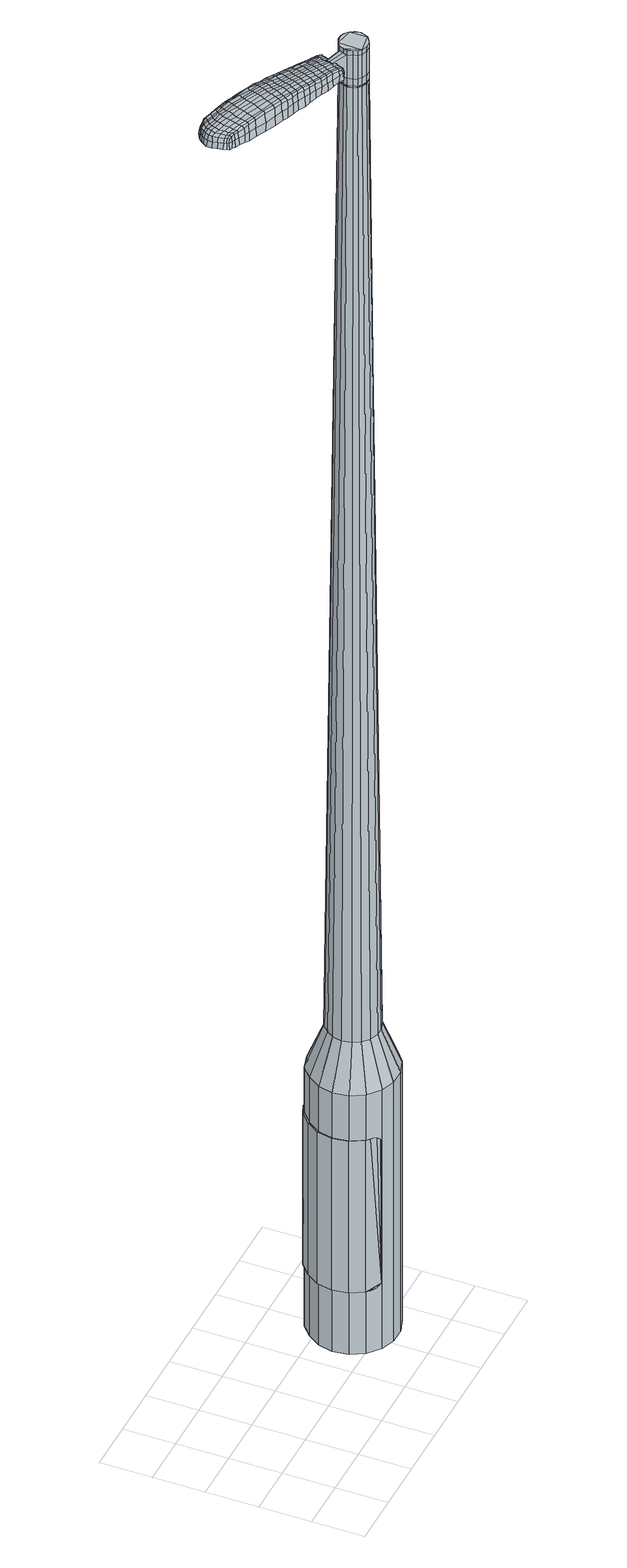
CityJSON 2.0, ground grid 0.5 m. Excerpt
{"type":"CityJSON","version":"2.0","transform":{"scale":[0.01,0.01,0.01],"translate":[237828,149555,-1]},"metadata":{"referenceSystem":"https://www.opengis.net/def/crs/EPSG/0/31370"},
"CityObjects":{
"object1":{"type":"GenericCityObject","attributes":{"cluster":1015,"mean_distance_to_centroid":0.269,"new_centroid_x":237830.15,"new_centroid_y":149555.77,"mean_distance_to_camera":6.36,"H1":-0.116,"H2":2.44,"Z_final":110.99,"cluster2":-1,"proj_x":237830.16,"proj_y":149555.74,"id_line":48018,"bearing_l":68.78,"distance":0.0291,"orientation":"left","G_obj":158.78},"geometry":[{"type":"MultiSurface","lod":"2","boundaries":[[[0,1,2,3]],[[1,4,5,2]],[[4,6,7,5]],[[6,8,9,7]],[[8,10,11,9]],[[10,12,13,11]],[[12,14,15,13]],[[14,16,17,15]],[[16,18,19,17]],[[18,20,21,19]],[[20,22,23,21]],[[22,24,25,23]],[[24,26,27,25]],[[26,28,29,27]],[[28,30,31,29]],[[30,32,33,31]],[[32,34,35,33]],[[34,0,3,35]],[[36,37,38,39]],[[38,40,41,42]],[[41,43,42]],[[42,44,45,46]],[[45,47,46]],[[46,48,49,50]],[[49,51,50]],[[42,46,50,38]],[[50,52,39,38]],[[53,36,39]],[[2,5,7,35]],[[7,9,11,15]],[[11,13,15]],[[15,17,19,23]],[[19,21,23]],[[23,25,27,31]],[[27,29,31]],[[15,23,31,7]],[[31,33,35,7]],[[3,2,35]],[[1,0,54,55]],[[0,34,56,54]],[[34,32,57,56]],[[32,30,58,57]],[[30,28,59,58]],[[28,26,60,59]],[[26,24,61,60]],[[24,22,62,61]],[[22,20,63,62]],[[20,18,64,63]],[[18,16,65,64]],[[16,14,66,65]],[[14,12,67,66]],[[12,10,68,67]],[[10,8,69,68]],[[8,6,70,69]],[[6,4,71,70]],[[4,1,55,71]],[[55,54,72,73]],[[54,56,74,72]],[[56,57,75,74]],[[57,58,76,75]],[[58,59,77,76]],[[59,60,78,77]],[[60,61,79,78]],[[61,62,80,79]],[[62,63,81,80]],[[63,64,82,81]],[[64,65,83,82]],[[65,66,84,83]],[[66,67,85,84]],[[67,68,86,85]],[[68,69,87,86]],[[69,70,88,87]],[[70,71,89,88]],[[71,55,73,89]],[[72,90,91,92]],[[93,94,90,72]],[[75,95,94,93]],[[96,97,95,75]],[[98,99,97,96]],[[100,101,99,98]],[[102,103,101,100]],[[80,104,103,102]],[[105,106,104,80]],[[107,108,106,105]],[[109,110,108,107]],[[84,111,110,109]],[[112,113,111,84]],[[86,114,113,112]],[[115,116,114,86]],[[117,118,116,115]],[[89,119,118,117]],[[92,91,119,89]],[[120,121,122,123]],[[124,120,123,125]],[[126,124,125,127]],[[128,126,127,129]],[[130,128,129,131]],[[132,130,131,133]],[[134,132,133,135]],[[136,134,135,137]],[[138,136,137,139]],[[140,138,139,141]],[[142,140,141,143]],[[144,142,143,145]],[[146,144,145,147]],[[148,146,147,149]],[[150,148,149,151]],[[152,150,151,153]],[[73,72,92]],[[74,93,72]],[[74,75,93]],[[76,96,75]],[[76,77,98,96]],[[77,78,100,98]],[[78,79,102,100]],[[79,80,102]],[[81,105,80]],[[81,82,107,105]],[[82,83,109,107]],[[83,84,109]],[[85,112,84]],[[85,86,112]],[[87,115,86]],[[87,88,117,115]],[[88,89,117]],[[73,92,89]],[[154,91,90]],[[154,119,91]],[[155,118,119]],[[155,156,116,118]],[[156,114,116]],[[157,113,114]],[[157,111,113]],[[158,110,111]],[[158,159,108,110]],[[159,160,106,108]],[[160,104,106]],[[161,103,104]],[[161,162,101,103]],[[162,163,99,101]],[[163,164,97,99]],[[164,95,97]],[[165,94,95]],[[165,90,94]],[[39,52,152,166]],[[154,90,167,153]],[[53,39,166,121]],[[90,165,122,167]],[[36,53,121,120]],[[165,95,123,122]],[[37,36,120,124]],[[95,164,125,123]],[[38,37,124,126]],[[164,163,127,125]],[[40,38,126,128]],[[163,162,129,127]],[[41,40,128,130]],[[162,161,131,129]],[[43,41,130,132]],[[161,104,133,131]],[[42,43,132,134]],[[104,160,135,133]],[[44,42,134,136]],[[160,159,137,135]],[[45,44,136,138]],[[159,158,139,137]],[[47,45,138,140]],[[158,111,141,139]],[[46,47,140,142]],[[111,157,143,141]],[[48,46,142,144]],[[157,114,145,143]],[[49,48,144,146]],[[114,156,147,145]],[[51,49,146,148]],[[156,155,149,147]],[[50,51,148,150]],[[155,119,151,149]],[[52,50,150,152]],[[119,154,153,151]],[[152,153,168,169]],[[153,167,170,168]],[[167,122,171,170]],[[122,121,172,171]],[[121,166,173,172]],[[166,152,169,173]],[[174,175,176,177]],[[178,174,177,179]],[[174,178,180,181]],[[175,174,181,182]],[[183,184,185,186]],[[187,183,186,188]],[[183,187,189,190]],[[184,183,190,191]],[[192,193,194,195]],[[196,192,195,197]],[[192,196,198,199]],[[193,192,199,200]],[[201,202,203,204]],[[205,201,204,206]],[[201,205,207,208]],[[202,201,208,209]],[[210,211,212,213]],[[214,210,213,215]],[[210,214,216,217]],[[211,210,217,218]],[[219,220,221,222]],[[223,219,222,224]],[[219,223,225,226]],[[220,219,226,227]],[[228,229,230,231]],[[220,228,231,221]],[[228,220,227,232]],[[229,228,232,233]],[[234,235,236,237]],[[229,234,237,230]],[[234,229,233,238]],[[235,234,238,239]],[[240,178,179,241]],[[235,240,241,236]],[[240,235,239,242]],[[178,240,242,180]],[[243,244,245,246]],[[247,243,246,248]],[[243,247,249,250]],[[244,243,250,251]],[[252,253,254,255]],[[244,252,255,245]],[[252,244,251,256]],[[253,252,256,257]],[[258,259,260,261]],[[253,258,261,254]],[[258,253,257,262]],[[259,258,262,263]],[[264,265,266,267]],[[259,264,267,260]],[[264,259,263,268]],[[265,264,268,269]],[[270,175,182,271]],[[265,270,271,266]],[[270,265,269,272]],[[175,270,272,176]],[[273,274,275,276]],[[277,273,276,278]],[[273,277,279,280]],[[274,273,280,281]],[[282,283,284,285]],[[274,282,285,275]],[[282,274,281,286]],[[283,282,286,287]],[[288,289,290,291]],[[283,288,291,284]],[[288,283,287,292]],[[289,288,292,293]],[[294,187,188,295]],[[289,294,295,290]],[[294,289,293,296]],[[187,294,296,189]],[[297,298,299,300]],[[301,297,300,302]],[[297,301,303,304]],[[298,297,304,305]],[[306,307,308,309]],[[298,306,309,299]],[[306,298,305,310]],[[307,306,310,311]],[[312,313,314,315]],[[307,312,315,308]],[[312,307,311,316]],[[313,312,316,317]],[[318,319,320,321]],[[313,318,321,314]],[[318,313,317,322]],[[319,318,322,323]],[[324,184,191,325]],[[319,324,325,320]],[[324,319,323,326]],[[184,324,326,185]],[[327,213,212,328]],[[329,327,328,330]],[[327,329,331,332]],[[213,327,332,215]],[[333,329,330,334]],[[335,333,334,336]],[[333,335,337,338]],[[329,333,338,331]],[[339,335,336,340]],[[341,339,340,342]],[[339,341,343,344]],[[335,339,344,337]],[[345,341,342,346]],[[347,345,346,348]],[[345,347,349,350]],[[341,345,350,343]],[[351,347,348,352]],[[202,351,352,203]],[[351,202,209,353]],[[347,351,353,349]],[[354,355,200,199]],[[356,354,199,198]],[[354,356,357,358]],[[355,354,358,359]],[[360,361,359,358]],[[362,360,358,357]],[[360,362,363,364]],[[361,360,364,365]],[[366,367,365,364]],[[368,366,364,363]],[[366,368,369,370]],[[367,366,370,371]],[[372,373,371,370]],[[374,372,370,369]],[[372,374,207,205]],[[373,372,205,206]],[[375,376,377,378]],[[277,375,378,279]],[[375,277,278,379]],[[376,375,379,380]],[[381,196,197,382]],[[376,381,382,377]],[[381,376,380,383]],[[196,381,383,198]],[[384,385,386,387]],[[223,384,387,225]],[[384,223,224,388]],[[385,384,388,389]],[[390,391,392,393]],[[385,390,393,386]],[[390,385,389,394]],[[391,390,394,395]],[[396,193,200,397]],[[391,396,397,392]],[[396,391,395,398]],[[193,396,398,194]],[[399,400,401,402]],[[181,399,402,182]],[[399,181,180,403]],[[400,399,403,404]],[[405,406,407,408]],[[400,405,408,401]],[[405,400,404,409]],[[406,405,409,410]],[[411,204,203,412]],[[406,411,412,407]],[[411,406,410,413]],[[204,411,413,206]],[[414,415,416,417]],[[186,414,417,188]],[[414,186,185,418]],[[415,414,418,419]],[[420,208,207,421]],[[415,420,421,416]],[[420,415,419,422]],[[208,420,422,209]],[[423,424,425,426]],[[301,423,426,303]],[[423,301,302,427]],[[424,423,427,428]],[[429,214,215,430]],[[424,429,430,425]],[[429,424,428,431]],[[214,429,431,216]],[[432,433,434,435]],[[247,432,435,249]],[[432,247,248,436]],[[433,432,436,437]],[[438,439,440,441]],[[433,438,441,434]],[[438,433,437,442]],[[439,438,442,443]],[[444,211,218,445]],[[439,444,445,440]],[[444,439,443,446]],[[211,444,446,212]],[[447,448,437,436]],[[246,447,436,248]],[[447,246,245,449]],[[448,447,449,450]],[[451,452,443,442]],[[448,451,442,437]],[[451,448,450,453]],[[452,451,453,454]],[[455,328,212,446]],[[452,455,446,443]],[[455,452,454,456]],[[328,455,456,330]],[[457,458,459,460]],[[304,457,460,305]],[[457,304,303,426]],[[458,457,426,425]],[[461,332,331,462]],[[458,461,462,459]],[[461,458,425,430]],[[332,461,430,215]],[[463,464,450,449]],[[255,463,449,245]],[[463,255,254,465]],[[464,463,465,466]],[[467,468,454,453]],[[464,467,453,450]],[[467,464,466,469]],[[468,467,469,470]],[[471,334,330,456]],[[468,471,456,454]],[[471,468,470,472]],[[334,471,472,336]],[[473,474,475,476]],[[310,473,476,311]],[[473,310,305,460]],[[474,473,460,459]],[[477,338,337,478]],[[474,477,478,475]],[[477,474,459,462]],[[338,477,462,331]],[[479,480,466,465]],[[261,479,465,254]],[[479,261,260,481]],[[480,479,481,482]],[[483,484,470,469]],[[480,483,469,466]],[[483,480,482,485]],[[484,483,485,486]],[[487,340,336,472]],[[484,487,472,470]],[[487,484,486,488]],[[340,487,488,342]],[[489,490,491,492]],[[316,489,492,317]],[[489,316,311,476]],[[490,489,476,475]],[[493,344,343,494]],[[490,493,494,491]],[[493,490,475,478]],[[344,493,478,337]],[[495,496,482,481]],[[267,495,481,260]],[[495,267,266,497]],[[496,495,497,498]],[[499,500,486,485]],[[496,499,485,482]],[[499,496,498,501]],[[500,499,501,502]],[[503,346,342,488]],[[500,503,488,486]],[[503,500,502,504]],[[346,503,504,348]],[[505,506,507,508]],[[322,505,508,323]],[[505,322,317,492]],[[506,505,492,491]],[[509,350,349,510]],[[506,509,510,507]],[[509,506,491,494]],[[350,509,494,343]],[[511,512,498,497]],[[271,511,497,266]],[[511,271,182,402]],[[512,511,402,401]],[[513,514,502,501]],[[512,513,501,498]],[[513,512,401,408]],[[514,513,408,407]],[[515,352,348,504]],[[514,515,504,502]],[[515,514,407,412]],[[352,515,412,203]],[[516,517,419,418]],[[326,516,418,185]],[[516,326,323,508]],[[517,516,508,507]],[[518,353,209,422]],[[517,518,422,419]],[[518,517,507,510]],[[353,518,510,349]],[[519,520,380,379]],[[276,519,379,278]],[[519,276,275,521]],[[520,519,521,522]],[[523,356,198,383]],[[520,523,383,380]],[[523,520,522,524]],[[356,523,524,357]],[[525,526,527,528]],[[226,525,528,227]],[[525,226,225,387]],[[526,525,387,386]],[[529,530,531,532]],[[526,529,532,527]],[[529,526,386,393]],[[530,529,393,392]],[[533,355,359,534]],[[530,533,534,531]],[[533,530,392,397]],[[355,533,397,200]],[[535,536,522,521]],[[285,535,521,275]],[[535,285,284,537]],[[536,535,537,538]],[[539,362,357,524]],[[536,539,524,522]],[[539,536,538,540]],[[362,539,540,363]],[[541,542,543,544]],[[232,541,544,233]],[[541,232,227,528]],[[542,541,528,527]],[[545,546,547,548]],[[542,545,548,543]],[[545,542,527,532]],[[546,545,532,531]],[[549,361,365,550]],[[546,549,550,547]],[[549,546,531,534]],[[361,549,534,359]],[[551,552,538,537]],[[291,551,537,284]],[[551,291,290,553]],[[552,551,553,554]],[[555,368,363,540]],[[552,555,540,538]],[[555,552,554,556]],[[368,555,556,369]],[[557,558,559,560]],[[238,557,560,239]],[[557,238,233,544]],[[558,557,544,543]],[[561,562,563,564]],[[558,561,564,559]],[[561,558,543,548]],[[562,561,548,547]],[[565,367,371,566]],[[562,565,566,563]],[[565,562,547,550]],[[367,565,550,365]],[[567,568,554,553]],[[295,567,553,290]],[[567,295,188,417]],[[568,567,417,416]],[[569,374,369,556]],[[568,569,556,554]],[[569,568,416,421]],[[374,569,421,207]],[[570,571,404,403]],[[242,570,403,180]],[[570,242,239,560]],[[571,570,560,559]],[[572,573,410,409]],[[571,572,409,404]],[[572,571,559,564]],[[573,572,564,563]],[[574,373,206,413]],[[573,574,413,410]],[[574,573,563,566]],[[373,574,566,371]],[[575,576,577,578]],[[578,577,579,580]],[[581,579,577,582]],[[582,577,576,583]],[[584,585,586,587]],[[587,586,588,589]],[[590,588,586,591]],[[591,586,585,592]],[[593,594,595,596]],[[596,595,597,598]],[[599,597,595,600]],[[600,595,594,601]],[[602,603,604,605]],[[605,604,606,607]],[[608,606,604,609]],[[609,604,603,610]],[[611,612,613,614]],[[614,613,615,616]],[[617,615,613,618]],[[618,613,612,619]],[[620,621,622,623]],[[623,622,624,625]],[[626,624,622,627]],[[627,622,621,628]],[[629,630,631,632]],[[632,631,621,620]],[[628,621,631,633]],[[633,631,630,634]],[[635,636,637,638]],[[638,637,630,629]],[[634,630,637,639]],[[639,637,636,640]],[[580,579,641,642]],[[642,641,636,635]],[[640,636,641,643]],[[643,641,579,581]],[[644,645,646,647]],[[647,646,648,649]],[[650,648,646,651]],[[651,646,645,652]],[[653,654,655,656]],[[656,655,645,644]],[[652,645,655,657]],[[657,655,654,658]],[[659,660,661,662]],[[662,661,654,653]],[[658,654,661,663]],[[663,661,660,664]],[[665,666,667,668]],[[668,667,660,659]],[[664,660,667,669]],[[669,667,666,670]],[[583,576,671,672]],[[672,671,666,665]],[[670,666,671,673]],[[673,671,576,575]],[[674,675,676,677]],[[677,676,678,679]],[[680,678,676,681]],[[681,676,675,682]],[[683,684,685,686]],[[686,685,675,674]],[[682,675,685,687]],[[687,685,684,688]],[[689,690,691,692]],[[692,691,684,683]],[[688,684,691,693]],[[693,691,690,694]],[[589,588,695,696]],[[696,695,690,689]],[[694,690,695,697]],[[697,695,588,590]],[[698,699,700,701]],[[701,700,702,703]],[[704,702,700,705]],[[705,700,699,706]],[[707,708,709,710]],[[710,709,699,698]],[[706,699,709,711]],[[711,709,708,712]],[[713,714,715,716]],[[716,715,708,707]],[[712,708,715,717]],[[717,715,714,718]],[[719,720,721,722]],[[722,721,714,713]],[[718,714,721,723]],[[723,721,720,724]],[[592,585,725,726]],[[726,725,720,719]],[[724,720,725,727]],[[727,725,585,584]],[[611,614,728,729]],[[729,728,730,731]],[[732,730,728,172]],[[172,728,614,616]],[[731,730,733,734]],[[734,733,735,736]],[[737,735,733,738]],[[738,733,730,732]],[[736,735,739,740]],[[740,739,741,742]],[[743,741,739,744]],[[744,739,735,737]],[[742,741,745,746]],[[746,745,747,748]],[[749,747,745,750]],[[750,745,741,743]],[[748,747,751,752]],[[752,751,603,602]],[[610,603,751,753]],[[753,751,747,749]],[[601,754,755,600]],[[600,755,756,599]],[[757,756,755,758]],[[758,755,754,759]],[[759,760,761,758]],[[758,761,762,757]],[[763,762,761,764]],[[764,761,760,765]],[[765,766,767,764]],[[764,767,768,763]],[[769,768,767,770]],[[770,767,766,771]],[[771,772,773,770]],[[770,773,774,769]],[[608,774,773,606]],[[606,773,772,607]],[[775,776,777,778]],[[778,777,678,680]],[[679,678,777,779]],[[779,777,776,780]],[[598,597,781,782]],[[782,781,776,775]],[[780,776,781,783]],[[783,781,597,599]],[[784,785,786,787]],[[787,786,624,626]],[[625,624,786,788]],[[788,786,785,789]],[[790,791,792,793]],[[793,792,785,784]],[[789,785,792,794]],[[794,792,791,795]],[[601,594,796,797]],[[797,796,791,790]],[[795,791,796,798]],[[798,796,594,593]],[[799,800,801,802]],[[802,801,582,583]],[[581,582,801,803]],[[803,801,800,804]],[[805,806,807,808]],[[808,807,800,799]],[[804,800,807,809]],[[809,807,806,810]],[[602,605,811,812]],[[812,811,806,805]],[[810,806,811,813]],[[813,811,605,607]],[[814,815,816,817]],[[817,816,587,589]],[[584,587,816,818]],[[818,816,815,819]],[[608,609,820,821]],[[821,820,815,814]],[[819,815,820,822]],[[822,820,609,610]],[[823,824,825,826]],[[826,825,702,704]],[[703,702,825,827]],[[827,825,824,828]],[[616,615,829,830]],[[830,829,824,823]],[[828,824,829,831]],[[831,829,615,617]],[[832,833,834]],[[834,833,648,650]],[[649,648,833,835]],[[835,833,832,836]],[[837,838,839,840]],[[840,839,832,834]],[[836,832,839,841]],[[841,839,838,842]],[[619,612,843,844]],[[844,843,838,837]],[[842,838,843,845]],[[845,843,612,611]],[[836,846,847,835]],[[835,847,647,649]],[[644,647,847,848]],[[847,846,848]],[[842,849,850,841]],[[841,850,846,836]],[[848,846,850,851]],[[851,850,849,852]],[[611,729,853,845]],[[845,853,849,842]],[[852,849,853,854]],[[854,853,729,731]],[[855,856,857,858]],[[858,857,705,706]],[[704,705,857,826]],[[826,857,856,823]],[[732,172,859,860]],[[860,859,856,855]],[[823,856,859,830]],[[830,859,172,616]],[[848,861,656,644]],[[653,656,861,862]],[[852,863,864,851]],[[851,864,861,848]],[[862,861,864,865]],[[865,864,863,866]],[[731,734,867,854]],[[854,867,863,852]],[[866,863,867,868]],[[868,867,734,736]],[[869,870,871,872]],[[872,871,711,712]],[[706,711,871,858]],[[858,871,870,855]],[[737,738,873,874]],[[874,873,870,869]],[[855,870,873,860]],[[860,873,738,732]],[[875,876,862]],[[862,876,662,653]],[[659,662,876,877]],[[877,876,875,878]],[[866,879,880,865]],[[865,880,875,862]],[[878,875,880,881]],[[881,880,879,882]],[[736,740,883,868]],[[868,883,879,866]],[[882,879,883,884]],[[884,883,740,742]],[[885,886,887,888]],[[888,887,717,718]],[[712,717,887,872]],[[872,887,886,869]],[[743,744,889,890]],[[890,889,886,885]],[[869,886,889,874]],[[874,889,744,737]],[[878,891,892,877]],[[877,892,668,659]],[[665,668,892,893]],[[893,892,891,894]],[[882,895,896,881]],[[881,896,891,878]],[[894,891,896,897]],[[897,896,895,898]],[[742,746,899,884]],[[884,899,895,882]],[[898,895,899,900]],[[900,899,746,748]],[[901,902,903,904]],[[904,903,723,724]],[[718,723,903,888]],[[888,903,902,885]],[[749,750,905,906]],[[906,905,902,901]],[[885,902,905,890]],[[890,905,750,743]],[[894,907,908,893]],[[893,908,672,665]],[[583,672,908,802]],[[802,908,907,799]],[[898,909,910,897]],[[897,910,907,894]],[[799,907,910,808]],[[808,910,909,805]],[[748,752,911,900]],[[900,911,909,898]],[[805,909,911,812]],[[812,911,752,602]],[[819,912,913,818]],[[818,913,727,584]],[[724,727,913,904]],[[904,913,912,901]],[[610,753,914,822]],[[822,914,912,819]],[[901,912,914,906]],[[906,914,753,749]],[[780,915,916,779]],[[779,916,677,679]],[[674,677,916,917]],[[917,916,915,918]],[[599,756,919,783]],[[783,919,915,780]],[[918,915,919,920]],[[920,919,756,757]],[[921,922,923,924]],[[924,923,627,628]],[[626,627,923,787]],[[787,923,922,784]],[[925,926,927,928]],[[928,927,922,921]],[[784,922,927,793]],[[793,927,926,790]],[[759,754,929,930]],[[930,929,926,925]],[[790,926,929,797]],[[797,929,754,601]],[[918,931,932,917]],[[917,932,686,674]],[[683,686,932,933]],[[933,932,931,934]],[[757,762,935,920]],[[920,935,931,918]],[[934,931,935,936]],[[936,935,762,763]],[[937,938,939,940]],[[940,939,633,634]],[[628,633,939,924]],[[924,939,938,921]],[[941,942,943,944]],[[944,943,938,937]],[[921,938,943,928]],[[928,943,942,925]],[[765,760,945,946]],[[946,945,942,941]],[[925,942,945,930]],[[930,945,760,759]],[[934,947,948,933]],[[933,948,692,683]],[[689,692,948,949]],[[949,948,947,950]],[[763,768,951,936]],[[936,951,947,934]],[[950,947,951,952]],[[952,951,768,769]],[[953,954,955,956]],[[956,955,639,640]],[[634,639,955,940]],[[940,955,954,937]],[[957,958,959,960]],[[960,959,954,953]],[[937,954,959,944]],[[944,959,958,941]],[[771,766,961,962]],[[962,961,958,957]],[[941,958,961,946]],[[946,961,766,765]],[[950,963,964,949]],[[949,964,696,689]],[[589,696,964,817]],[[817,964,963,814]],[[769,774,965,952]],[[952,965,963,950]],[[814,963,965,821]],[[821,965,774,608]],[[804,966,967,803]],[[803,967,643,581]],[[640,643,967,956]],[[956,967,966,953]],[[810,968,969,809]],[[809,969,966,804]],[[953,966,969,960]],[[960,969,968,957]],[[607,772,970,813]],[[813,970,968,810]],[[957,968,970,962]],[[962,970,772,771]],[[575,578,177,176]],[[578,580,179,177]],[[590,591,190,189]],[[591,592,191,190]],[[593,596,195,194]],[[596,598,197,195]],[[617,618,217,216]],[[618,619,218,217]],[[620,623,222,221]],[[623,625,224,222]],[[629,632,231,230]],[[632,620,221,231]],[[635,638,237,236]],[[638,629,230,237]],[[580,642,241,179]],[[642,635,236,241]],[[650,651,250,249]],[[651,652,251,250]],[[652,657,256,251]],[[657,658,257,256]],[[658,663,262,257]],[[663,664,263,262]],[[664,669,268,263]],[[669,670,269,268]],[[670,673,272,269]],[[673,575,176,272]],[[680,681,280,279]],[[681,682,281,280]],[[682,687,286,281]],[[687,688,287,286]],[[688,693,292,287]],[[693,694,293,292]],[[694,697,296,293]],[[697,590,189,296]],[[698,701,300,299]],[[701,703,302,300]],[[707,710,309,308]],[[710,698,299,309]],[[713,716,315,314]],[[716,707,308,315]],[[719,722,321,320]],[[722,713,314,321]],[[592,726,325,191]],[[726,719,320,325]],[[775,778,378,377]],[[778,680,279,378]],[[598,782,382,197]],[[782,775,377,382]],[[625,788,388,224]],[[788,789,389,388]],[[789,794,394,389]],[[794,795,395,394]],[[795,798,398,395]],[[798,593,194,398]],[[703,827,427,302]],[[827,828,428,427]],[[828,831,431,428]],[[831,617,216,431]],[[834,435,434]],[[834,650,249,435]],[[837,840,441,440]],[[840,834,434,441]],[[619,844,445,218]],[[844,837,440,445]],[[971,972,973,974]],[[975,976,974,973]],[[977,978,979,980]],[[981,982,983,984]],[[972,985,986,973]],[[987,975,973,986]],[[988,977,980,989]],[[990,991,982,981]],[[985,992,993,986]],[[993,994,987,986]],[[995,988,989,996]],[[997,991,990,998]],[[992,999,1000,993]],[[1000,1001,994,993]],[[1002,995,996,1003]],[[1004,997,998,1005]],[[1006,1007,1008,1009]],[[1010,1011,1007,1006]],[[1010,1012,1013,1011]],[[1012,1014,1015,1013]],[[1016,1017,1018,1019]],[[1020,1021,1017,1016]],[[1022,1023,1021,1020]],[[1024,1025,1023,1022]],[[1019,1008,1007,1016]],[[1016,1007,1011,1020]],[[1011,1013,1022,1020]],[[1013,1015,1024,1022]],[[980,979,976,975]],[[989,980,975,987]],[[994,996,989,987]],[[1001,1003,996,994]],[[981,984,978,977]],[[990,981,977,988]],[[998,990,988,995]],[[1005,998,995,1002]],[[982,1006,1009,983]],[[991,1010,1006,982]],[[1012,1010,991,997]],[[1014,1012,997,1004]],[[1026,1027,1028,1029]],[[1028,1030,1031,1032]],[[1028,1032,1033,1034]],[[1028,1034,1029]],[[1035,1026,1029,1036]],[[1037,1036,1029,1038]],[[1039,1038,1029]],[[1040,1028,1027,1041]],[[1042,1040,1041,1043]],[[1044,1042,1043,1045]],[[1046,1044,1045,1047]],[[1048,1046,1047,1049]],[[1049,1050,1051,1052]],[[1049,1052,1053,1054]],[[1049,1054,1055,1056]],[[1055,1057,1058,1059]],[[1055,1059,1060,1061]],[[1055,1061,1056]],[[1049,1056,1048]],[[1062,1063,1027,1026]],[[1064,1065,1030,1028]],[[1066,1067,1039,1029]],[[1063,1068,1041,1027]],[[1069,1064,1028,1040]],[[1068,1070,1043,1041]],[[1071,1069,1040,1042]],[[1070,1072,1045,1043]],[[1073,1071,1042,1044]],[[1072,1074,1047,1045]],[[1075,1073,1044,1046]],[[1074,1076,1049,1047]],[[1077,1075,1046,1048]],[[1076,1078,1050,1049]],[[1079,1080,1057,1055]],[[1081,1077,1048,1056]],[[1051,1050,1078,1082]],[[1052,1051,1082,1083]],[[1053,1052,1083,1084]],[[1054,1053,1084,1085]],[[1055,1054,1085,1079]],[[1086,1062,1026,1035]],[[1087,1086,1035,1036]],[[1088,1087,1036,1037]],[[1089,1088,1037,1038]],[[1067,1089,1038,1039]],[[1031,1030,1065,1090]],[[1058,1057,1080,1091]],[[1032,1031,1090,1092]],[[1033,1032,1092,1093]],[[1034,1033,1093,1094]],[[1029,1034,1094,1066]],[[1059,1058,1091,1095]],[[1060,1059,1095,1096]],[[1061,1060,1096,1097]],[[1056,1061,1097,1081]]]}]}
},
"vertices":[
[173,91,384],[181,103,384],[181,103,96],[173,91,96],[192,113,384],[192,113,96],[206,117,384],[206,117,96],[221,117,384],[221,117,96],[234,112,384],[234,112,96],[245,102,384],[245,102,96],[253,89,384],[253,89,96],[255,75,384],[255,75,96],[252,60,384],[252,60,96],[244,48,384],[244,48,96],[233,39,384],[233,39,96],[219,34,384],[219,34,96],[204,34,384],[204,34,96],[191,39,384],[191,39,96],[179,49,384],[179,49,96],[172,62,384],[172,62,96],[170,77,384],[170,77,96],[200,71,1524],[202,67,1524],[205,64,1524],[200,80,1524],[210,62,1524],[215,62,1524],[223,67,1524],[219,64,1524],[225,71,1524],[226,75,1524],[223,84,1524],[225,80,1524],[219,87,1524],[215,89,1524],[206,87,1524],[210,89,1524],[202,84,1524],[199,76,1524],[189,85,429],[194,92,429],[187,76,429],[189,67,429],[193,60,429],[199,54,429],[208,51,429],[216,51,429],[225,54,429],[231,59,429],[236,66,429],[238,75,429],[236,84,429],[232,91,429],[226,97,429],[217,100,429],[209,100,429],[200,98,429],[200,80,1483],[202,84,1483],[199,76,1483],[200,71,1483],[202,67,1483],[205,64,1483],[210,62,1483],[215,62,1483],[219,64,1483],[223,67,1483],[225,71,1483],[226,75,1483],[225,80,1483],[223,84,1483],[219,87,1483],[215,89,1483],[210,89,1483],[206,87,1483],[200,80,1485],[203,84,1485],[203,84,1483],[200,76,1483],[200,76,1485],[200,71,1485],[202,68,1483],[202,68,1485],[206,65,1483],[206,65,1485],[210,63,1483],[210,63,1485],[214,63,1483],[214,63,1485],[219,64,1485],[222,67,1483],[222,67,1485],[224,71,1483],[224,71,1485],[225,75,1483],[225,75,1485],[225,80,1485],[222,84,1483],[222,84,1485],[219,87,1485],[215,88,1483],[215,88,1485],[210,88,1483],[210,88,1485],[206,87,1485],[200,71,1519],[199,76,1519],[199,76,1493],[200,71,1493],[202,67,1519],[202,67,1493],[205,64,1519],[205,64,1493],[210,62,1519],[210,62,1493],[215,62,1519],[215,62,1493],[219,64,1519],[219,64,1493],[223,67,1519],[223,67,1493],[225,71,1519],[225,71,1493],[226,75,1519],[226,75,1493],[225,80,1519],[225,80,1493],[223,84,1519],[223,84,1493],[219,87,1519],[219,87,1493],[215,89,1519],[215,89,1493],[210,89,1519],[210,89,1493],[206,87,1519],[206,87,1493],[202,84,1519],[202,84,1493],[202,84,1485],[210,89,1485],[215,89,1485],[223,84,1485],[226,75,1485],[225,71,1485],[223,67,1485],[215,62,1485],[210,62,1485],[205,64,1485],[202,67,1485],[199,76,1485],[200,80,1519],[200,80,1493],[184,90,1513],[184,90,1518],[183,87,1513],[181,84,1513],[181,84,1518],[183,87,1518],[121,132,1519],[127,129,1518],[126,131,1509],[120,134,1510],[113,136,1519],[112,138,1510],[113,134,1526],[121,130,1525],[127,128,1525],[106,96,1519],[113,94,1518],[115,95,1525],[108,98,1525],[98,99,1519],[100,100,1526],[96,98,1510],[105,95,1510],[111,93,1509],[44,139,1519],[46,143,1519],[45,143,1513],[43,140,1513],[44,135,1519],[43,135,1513],[45,135,1524],[46,139,1524],[47,142,1524],[113,113,1530],[120,110,1529],[121,113,1529],[115,116,1530],[105,116,1531],[106,119,1531],[104,112,1530],[112,109,1530],[119,107,1529],[189,84,1512],[190,86,1512],[189,86,1517],[188,84,1517],[188,81,1512],[187,81,1517],[187,81,1506],[188,84,1506],[189,86,1506],[65,152,1519],[68,152,1519],[68,153,1512],[64,154,1512],[62,153,1518],[62,154,1512],[63,152,1522],[65,151,1523],[68,150,1524],[73,150,1519],[78,149,1519],[78,150,1512],[72,152,1512],[73,149,1524],[78,147,1525],[84,147,1519],[91,144,1519],[90,146,1511],[83,149,1511],[84,145,1526],[91,143,1526],[102,140,1519],[101,142,1510],[102,138,1526],[188,102,1513],[181,105,1513],[181,103,1518],[188,100,1517],[193,99,1512],[192,99,1516],[192,100,1506],[187,103,1507],[180,106,1507],[174,108,1514],[167,111,1515],[167,110,1520],[174,107,1519],[174,109,1507],[167,113,1507],[160,114,1515],[154,117,1516],[154,116,1522],[161,113,1521],[160,116,1508],[153,119,1508],[147,120,1517],[140,123,1517],[141,122,1524],[147,119,1523],[146,122,1508],[140,125,1509],[134,126,1518],[134,125,1524],[133,128,1509],[51,119,1519],[54,118,1519],[55,119,1524],[52,120,1523],[49,121,1518],[50,121,1522],[48,120,1512],[50,119,1512],[53,117,1512],[58,116,1519],[64,113,1519],[65,114,1525],[59,117,1524],[57,115,1512],[62,112,1512],[69,111,1519],[76,108,1519],[78,109,1526],[70,112,1526],[67,110,1511],[75,107,1511],[87,103,1519],[89,105,1526],[85,103,1510],[177,73,1513],[169,76,1513],[168,75,1507],[175,73,1507],[182,72,1512],[181,71,1506],[181,73,1516],[178,74,1517],[171,77,1518],[162,78,1514],[155,80,1515],[154,80,1507],[161,77,1507],[163,79,1519],[156,81,1520],[148,83,1515],[141,85,1516],[139,84,1508],[146,82,1508],[149,84,1521],[142,86,1522],[134,87,1517],[127,90,1517],[125,89,1509],[132,86,1508],[135,88,1523],[128,91,1524],[120,92,1518],[118,91,1509],[121,93,1524],[183,86,1519],[184,88,1519],[176,89,1520],[177,91,1520],[175,86,1520],[182,83,1519],[169,91,1522],[170,94,1522],[162,94,1523],[163,97,1523],[161,91,1523],[168,89,1521],[155,97,1524],[156,99,1524],[148,99,1525],[149,102,1525],[147,96,1525],[154,94,1524],[141,102,1526],[142,105,1526],[134,105,1527],[135,108,1527],[133,101,1527],[140,99,1526],[127,107,1528],[128,110,1528],[126,104,1528],[49,138,1527],[50,141,1527],[48,134,1526],[52,132,1527],[53,136,1528],[54,139,1528],[59,134,1529],[60,137,1529],[58,130,1528],[65,127,1530],[66,131,1530],[67,135,1530],[72,128,1531],[74,132,1531],[71,124,1530],[80,121,1531],[81,125,1531],[82,128,1531],[93,120,1531],[94,124,1531],[92,117,1531],[48,123,1518],[46,125,1519],[45,125,1513],[46,122,1513],[49,123,1523],[48,125,1523],[45,130,1519],[44,130,1513],[46,130,1524],[60,153,1518],[57,152,1518],[58,151,1523],[61,151,1523],[60,154,1513],[57,153,1513],[54,150,1519],[51,148,1519],[52,148,1524],[55,150,1523],[53,151,1513],[50,149,1513],[48,146,1519],[49,145,1524],[47,146,1513],[121,129,1528],[120,127,1528],[126,124,1528],[127,126,1527],[113,132,1528],[112,131,1529],[119,125,1529],[117,122,1530],[124,119,1529],[125,122,1528],[110,128,1529],[109,125,1530],[116,119,1530],[123,116,1529],[107,122,1531],[109,99,1528],[109,101,1529],[101,104,1529],[100,102,1528],[115,97,1527],[116,99,1528],[111,105,1529],[102,108,1530],[117,102,1528],[184,72,1512],[185,74,1512],[184,75,1517],[183,73,1517],[183,72,1506],[184,74,1506],[186,77,1512],[185,78,1517],[185,77,1506],[194,97,1512],[193,96,1512],[193,97,1506],[194,98,1506],[193,97,1517],[192,96,1517],[193,94,1512],[192,91,1512],[191,92,1506],[192,94,1506],[191,94,1517],[190,91,1517],[191,89,1512],[190,89,1506],[189,89,1517],[188,99,1519],[187,98,1519],[181,102,1520],[180,101,1520],[186,96,1519],[185,93,1519],[179,98,1520],[179,96,1520],[184,91,1519],[178,94,1520],[178,75,1519],[179,77,1519],[172,80,1520],[171,78,1520],[180,80,1519],[173,83,1520],[174,105,1521],[173,104,1521],[167,108,1522],[167,107,1522],[173,101,1521],[172,99,1521],[166,104,1522],[165,102,1523],[171,96,1522],[164,99,1523],[164,80,1521],[165,82,1521],[158,84,1522],[157,82,1522],[166,85,1521],[159,88,1522],[160,111,1523],[160,110,1523],[154,114,1524],[153,113,1524],[159,107,1523],[158,105,1524],[152,110,1525],[151,107,1525],[157,102,1524],[150,105,1525],[150,85,1523],[151,87,1523],[144,89,1524],[143,87,1524],[152,90,1524],[145,93,1525],[147,117,1525],[146,116,1525],[140,120,1526],[140,118,1526],[145,113,1526],[144,110,1526],[139,116,1527],[137,113,1527],[143,108,1526],[136,110,1527],[136,90,1525],[137,92,1525],[130,94,1526],[129,92,1526],[138,95,1526],[131,98,1527],[134,123,1527],[133,121,1527],[132,119,1527],[131,116,1528],[129,113,1528],[122,94,1527],[123,96,1527],[124,100,1528],[51,122,1525],[50,124,1525],[54,120,1526],[53,123,1526],[49,129,1526],[53,127,1527],[63,151,1525],[61,150,1525],[64,149,1526],[67,150,1525],[58,149,1525],[55,147,1526],[59,145,1527],[61,147,1526],[52,144,1526],[56,143,1527],[59,118,1526],[58,121,1527],[65,116,1527],[64,118,1528],[58,125,1528],[64,122,1529],[71,148,1526],[69,147,1527],[75,145,1528],[77,146,1527],[67,145,1527],[64,143,1528],[71,141,1529],[73,143,1528],[62,140,1528],[69,138,1530],[70,113,1528],[70,115,1529],[78,110,1528],[78,112,1529],[71,120,1529],[79,117,1530],[83,144,1528],[81,143,1528],[89,140,1529],[91,141,1528],[79,141,1529],[77,138,1530],[86,135,1530],[87,138,1530],[75,135,1530],[84,132,1531],[89,106,1529],[89,108,1529],[90,112,1530],[101,137,1528],[100,135,1529],[99,133,1530],[97,130,1530],[96,127,1531],[126,130,1509],[126,128,1518],[120,130,1518],[119,132,1509],[112,134,1519],[111,136,1510],[112,132,1525],[120,129,1525],[126,126,1525],[115,97,1525],[114,96,1518],[107,98,1518],[108,99,1525],[99,101,1519],[100,102,1525],[97,100,1510],[105,97,1509],[112,95,1509],[47,142,1513],[48,142,1519],[46,139,1519],[46,139,1513],[46,135,1519],[45,135,1513],[47,135,1524],[48,138,1524],[49,141,1524],[121,113,1528],[120,110,1528],[113,113,1529],[114,116,1529],[105,116,1529],[106,119,1529],[103,113,1529],[112,110,1529],[119,107,1528],[187,87,1516],[188,87,1512],[187,84,1512],[186,85,1516],[186,82,1512],[185,82,1516],[185,82,1506],[186,85,1506],[187,87,1506],[67,151,1512],[68,150,1519],[65,150,1518],[64,152,1512],[63,151,1518],[62,152,1512],[63,150,1522],[64,149,1523],[68,148,1523],[77,149,1512],[78,147,1519],[72,148,1519],[72,150,1512],[72,147,1524],[78,145,1525],[90,144,1511],[90,142,1519],[83,145,1519],[83,147,1511],[83,144,1525],[91,141,1526],[101,138,1519],[100,140,1510],[101,137,1526],[180,102,1518],[180,103,1513],[187,100,1513],[187,99,1517],[191,98,1512],[190,97,1515],[191,99,1506],[186,101,1506],[179,104,1507],[167,108,1520],[166,109,1514],[173,106,1514],[173,105,1519],[173,108,1507],[166,111,1507],[153,114,1522],[153,116,1516],[160,112,1515],[160,111,1521],[159,114,1508],[152,117,1508],[140,120,1523],[139,122,1517],[146,119,1516],[146,117,1522],[145,120,1508],[139,124,1508],[133,125,1517],[133,123,1524],[132,127,1509],[56,121,1523],[55,120,1519],[52,121,1518],[53,122,1523],[51,122,1518],[51,123,1522],[49,121,1512],[51,120,1512],[54,119,1512],[66,116,1525],[64,115,1519],[59,117,1519],[60,118,1524],[58,116,1512],[63,114,1512],[78,110,1526],[77,109,1519],[70,112,1519],[71,113,1525],[68,112,1511],[75,109,1511],[88,105,1519],[89,106,1526],[86,104,1510],[169,77,1507],[170,78,1513],[177,75,1513],[176,75,1506],[182,74,1512],[181,73,1506],[182,75,1515],[178,76,1517],[171,78,1518],[154,81,1507],[156,82,1514],[163,80,1514],[161,79,1507],[164,81,1519],[157,83,1520],[140,86,1508],[141,87,1516],[149,85,1515],[147,84,1508],[150,86,1521],[143,88,1522],[126,91,1508],[127,91,1517],[134,89,1516],[133,88,1508],[136,90,1522],[129,92,1523],[121,94,1517],[119,93,1509],[122,95,1524],[182,86,1518],[183,89,1518],[175,89,1519],[176,91,1519],[174,86,1519],[168,92,1520],[169,94,1520],[161,94,1521],[162,97,1521],[160,91,1521],[167,89,1520],[154,97,1523],[155,100,1523],[147,100,1524],[148,102,1524],[146,97,1524],[153,94,1523],[140,102,1525],[141,105,1525],[134,105,1526],[135,108,1526],[132,102,1526],[139,99,1525],[127,108,1527],[128,110,1527],[125,104,1527],[51,140,1526],[50,137,1526],[49,134,1525],[53,132,1526],[54,136,1526],[55,139,1526],[61,137,1528],[59,134,1528],[59,130,1527],[65,127,1528],[66,131,1529],[67,134,1529],[74,132,1530],[73,128,1530],[72,125,1529],[80,122,1530],[81,125,1530],[82,128,1530],[94,124,1530],[93,121,1530],[92,117,1530],[47,125,1513],[48,126,1518],[49,124,1518],[48,123,1512],[51,124,1523],[50,126,1523],[47,130,1519],[46,130,1513],[48,130,1523],[59,149,1523],[58,150,1518],[61,151,1518],[61,149,1523],[60,152,1512],[58,151,1512],[53,146,1523],[52,147,1519],[55,149,1519],[56,148,1523],[55,150,1513],[51,147,1513],[50,145,1519],[51,144,1524],[49,145,1513],[126,124,1527],[119,127,1527],[120,128,1527],[126,125,1526],[112,131,1527],[111,130,1528],[123,119,1528],[117,121,1528],[118,124,1528],[125,122,1527],[110,128,1528],[108,125,1529],[115,119,1529],[122,116,1528],[107,122,1529],[101,105,1528],[109,102,1527],[109,100,1527],[101,103,1527],[116,98,1526],[116,99,1527],[110,105,1528],[102,108,1528],[117,103,1527],[182,76,1516],[183,75,1512],[183,74,1512],[182,75,1516],[182,74,1506],[182,75,1506],[184,78,1512],[183,79,1516],[183,78,1506],[191,97,1512],[192,97,1512],[191,98,1506],[191,97,1516],[190,96,1516],[189,93,1506],[190,92,1512],[191,94,1512],[190,95,1506],[190,94,1516],[189,92,1516],[189,89,1512],[188,90,1506],[188,90,1516],[186,98,1518],[187,98,1518],[180,101,1519],[184,93,1518],[185,96,1518],[179,99,1519],[178,96,1519],[184,91,1518],[177,94,1519],[172,80,1519],[178,78,1518],[178,77,1518],[171,79,1519],[179,81,1518],[173,83,1519],[173,104,1520],[166,107,1521],[171,99,1520],[172,101,1520],[165,104,1521],[164,102,1521],[170,97,1520],[163,99,1521],[157,85,1521],[164,82,1520],[164,81,1520],[157,84,1521],[166,85,1520],[159,88,1521],[159,110,1522],[160,110,1522],[153,113,1523],[152,112,1523],[157,105,1522],[158,107,1522],[151,110,1523],[150,107,1524],[156,102,1523],[149,105,1524],[143,90,1523],[150,87,1522],[150,86,1522],[143,89,1523],[152,91,1522],[145,93,1523],[146,115,1524],[146,116,1524],[139,119,1525],[139,118,1525],[144,110,1525],[145,113,1524],[138,116,1525],[137,113,1526],[143,108,1525],[136,110,1526],[130,95,1525],[137,92,1524],[136,91,1524],[129,93,1525],[138,96,1524],[131,98,1525],[132,121,1526],[133,122,1526],[130,116,1527],[131,119,1526],[129,113,1527],[123,97,1526],[122,96,1526],[124,101,1526],[51,125,1524],[53,123,1524],[55,121,1525],[54,123,1525],[50,129,1525],[53,128,1525],[65,148,1525],[61,148,1524],[63,149,1524],[67,148,1525],[59,144,1526],[55,145,1525],[58,147,1524],[62,146,1525],[53,143,1525],[57,142,1526],[59,121,1526],[60,119,1526],[66,117,1526],[65,119,1527],[59,125,1526],[65,123,1527],[76,144,1527],[70,146,1526],[71,147,1526],[77,145,1526],[71,140,1528],[65,142,1527],[67,144,1526],[73,142,1527],[62,140,1527],[69,137,1528],[71,116,1527],[71,114,1527],[79,111,1527],[79,113,1528],[71,120,1528],[79,117,1529],[89,139,1528],[81,142,1527],[83,143,1527],[90,140,1527],[85,134,1529],[77,137,1529],[79,140,1528],[87,137,1528],[76,135,1529],[84,131,1530],[90,109,1528],[90,107,1528],[91,113,1529],[100,135,1528],[101,136,1528],[97,130,1529],[99,132,1529],[95,127,1530],[191,99,1508],[189,92,1508],[159,105,1509],[162,113,1509],[139,114,1510],[142,122,1510],[102,129,1512],[106,137,1512],[123,131,1511],[119,122,1511],[86,135,1513],[73,140,1514],[76,148,1514],[89,144,1513],[186,86,1508],[156,98,1509],[136,106,1510],[99,120,1512],[116,113,1511],[82,126,1513],[70,131,1514],[184,80,1508],[153,90,1509],[133,98,1510],[96,111,1512],[112,105,1511],[67,123,1514],[79,118,1513],[182,73,1508],[150,83,1509],[130,90,1510],[92,103,1512],[109,96,1511],[63,115,1514],[75,109,1513],[60,144,1514],[55,145,1514],[58,151,1514],[63,152,1514],[57,136,1514],[53,138,1514],[54,128,1514],[50,131,1514],[51,121,1514],[48,125,1514],[50,144,1515],[46,142,1515],[46,143,1515],[52,148,1515],[48,140,1515],[45,141,1515],[47,136,1515],[45,140,1515],[45,132,1515],[45,139,1515],[181,46,334],[178,49,334],[178,49,165],[188,39,171],[181,46,165],[184,44,165],[186,42,166],[187,41,167],[188,40,169],[184,44,334],[186,42,333],[187,41,332],[188,40,331],[188,39,328],[171,62,165],[171,62,334],[169,77,165],[169,77,334],[172,92,165],[172,92,334],[180,104,165],[180,104,334],[191,114,165],[191,114,334],[195,115,334],[199,117,334],[201,118,333],[203,118,332],[204,119,331],[205,119,328],[195,115,165],[205,119,171],[204,119,169],[203,118,167],[201,118,166],[199,117,165],[183,48,334],[180,51,334],[180,51,165],[183,48,165],[190,42,171],[190,42,328],[174,63,334],[174,63,165],[172,77,334],[172,77,165],[174,91,334],[174,91,165],[182,103,334],[182,103,165],[192,111,334],[192,111,165],[196,113,334],[206,116,328],[206,116,171],[196,113,165],[199,114,334],[202,115,333],[204,116,332],[205,116,331],[185,46,334],[188,44,333],[189,43,332],[190,42,331],[185,46,165],[205,116,169],[188,44,166],[189,43,167],[190,42,169],[204,116,167],[202,115,166],[199,114,165]
]}
